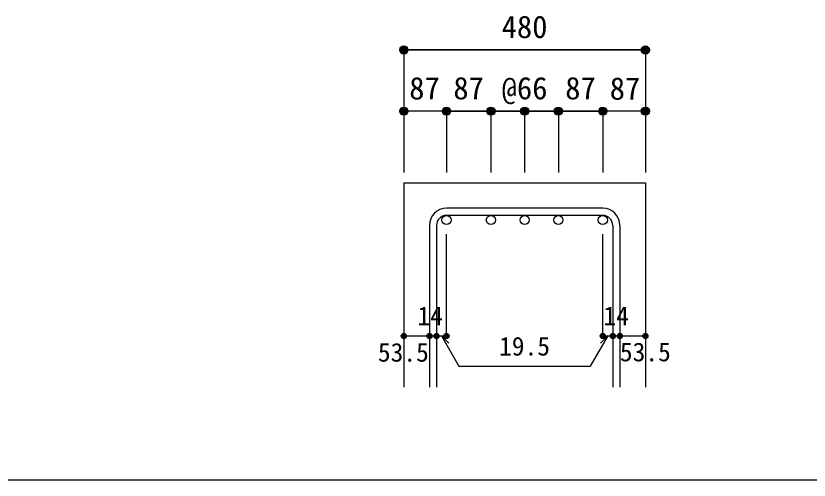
# Model space of a CAD drawing. Units: millimetres at full size, sheet at 1:20. Extents: x -3982 to 3969, y -2797 to 2801.
# Drawn here: x -628 to 925, y -2797 to -1888 of the extents above; entities that cross this region are included whole.
import ezdxf
from ezdxf.enums import TextEntityAlignment as Align

# ---------------------------------------------------------------- set-up
doc = ezdxf.new("R2010")
doc.units = ezdxf.units.MM
doc.header["$LTSCALE"] = 20
doc.header["$PDMODE"] = 32
doc.header["$PDSIZE"] = 10
for name, color, linetype in [('6-1_躯体線', 2, 'Continuous'), ('6-5_梁主筋', 7, 'Continuous'), ('6-6_S.T.P.', 7, 'Continuous'), ('6-D_寸法', 4, 'Continuous'), ('F-0_枠', 6, 'Continuous')]:
    doc.layers.add(name, color=color, linetype=linetype)
doc.styles.add('ＭＳ ゴシック', font='')
doc.styles.get('ＭＳ ゴシック').set_extended_font_data('MS Gothic')

msp = doc.modelspace()

# ---------------------------------------------------------------- linework, layer by layer
at = {"layer": '6-1_躯体線'}
for p, q in [((131.79, -2214.67), (131.79, -2614.67)), ((131.79, -2214.67), (604.79, -2214.67)), ((604.79, -2214.67), (604.79, -2614.67))]:
    msp.add_line(p, q, dxfattribs=at)
at = {"layer": '6-5_梁主筋', "color": 3}
for centre in [(215.29, -2287.67), (302.29, -2287.67), (368.29, -2287.67), (434.29, -2287.67), (521.29, -2287.67)]:
    msp.add_circle(centre, 9, dxfattribs=at)
at = {"layer": '6-6_S.T.P.'}
for p, q in [((521.29, -2264.67), (215.29, -2264.67)), ((521.29, -2278.67), (215.29, -2278.67)), ((181.79, -2298.17), (181.79, -2614.67)), ((195.79, -2298.17), (195.79, -2614.67)), ((540.79, -2298.17), (540.79, -2614.67)), ((554.79, -2298.17), (554.79, -2614.67))]:
    msp.add_line(p, q, dxfattribs=at)
for centre, radius, start, end in [((215.29, -2298.17), 33.5, 90, 180), ((521.29, -2298.17), 33.5, 0, 90), ((215.29, -2298.17), 19.5, 90, 180), ((521.29, -2298.17), 19.5, 0, 90)]:
    msp.add_arc(centre, radius, start, end, dxfattribs=at)
at = {"layer": '6-D_寸法'}
for p, q in [((131.79, -1954.67), (131.79, -2074.67)), ((131.79, -1954.67), (604.79, -1954.67)), ((604.79, -1954.67), (131.79, -1954.67)), ((131.79, -1954.67), (604.79, -1954.67)), ((604.79, -1954.67), (604.79, -2074.67)), ((131.79, -2074.67), (131.79, -2194.67)), ((521.29, -2074.67), (131.79, -2074.67)), ((215.29, -2074.67), (215.29, -2194.67)), ((215.29, -2074.67), (302.29, -2074.67)), ((302.29, -2074.67), (302.29, -2194.67)), ((302.29, -2074.67), (368.29, -2074.67)), ((368.29, -2074.67), (368.29, -2194.67)), ((434.29, -2074.67), (434.29, -2194.67)), ((521.29, -2074.67), (521.29, -2194.67)), ((604.79, -2074.67), (529.54, -2074.67)), ((604.79, -2074.67), (604.79, -2194.67)), ((215.29, -2514.67), (215.29, -2315.34)), ((521.29, -2514.67), (521.29, -2315.34)), ((131.79, -2514.67), (181.79, -2514.67)), ((181.79, -2514.67), (215.29, -2514.67)), ((205.54, -2514.67), (219.68, -2528.81)), ((205.54, -2514.67), (239.76, -2573.95)), ((531.04, -2514.67), (496.82, -2573.95)), ((531.04, -2514.67), (516.9, -2528.81)), ((521.29, -2514.67), (604.79, -2514.67)), ((540.79, -2514.67), (554.79, -2514.67)), ((239.76, -2573.95), (496.82, -2573.95))]:
    msp.add_line(p, q, dxfattribs=at)
msp.add_lwpolyline([(368.29, -2074.67), (434.29, -2074.67), (521.29, -2074.67)], dxfattribs=at)
for centre, radius in [((131.79, -1954.67), 8), ((131.79, -1954.67), 7.2), ((131.79, -1954.67), 6.4), ((131.79, -1954.67), 5.6), ((131.79, -1954.67), 4.8), ((131.79, -1954.67), 4), ((131.79, -1954.67), 3.2), ((131.79, -1954.67), 2.4), ((131.79, -1954.67), 1.6), ((131.79, -1954.67), 0.8), ((604.79, -1954.67), 8), ((604.79, -1954.67), 7.2), ((604.79, -1954.67), 6.4), ((604.79, -1954.67), 5.6), ((604.79, -1954.67), 4.8), ((604.79, -1954.67), 4), ((604.79, -1954.67), 3.2), ((604.79, -1954.67), 2.4), ((604.79, -1954.67), 1.6), ((604.79, -1954.67), 0.8), ((131.79, -2074.67), 8), ((131.79, -2074.67), 7.2), ((131.79, -2074.67), 6.4), ((131.79, -2074.67), 5.6), ((131.79, -2074.67), 4.8), ((131.79, -2074.67), 4), ((131.79, -2074.67), 3.2), ((131.79, -2074.67), 2.4), ((131.79, -2074.67), 1.6), ((131.79, -2074.67), 0.8), ((215.29, -2074.67), 8), ((215.29, -2074.67), 7.2), ((215.29, -2074.67), 6.4), ((215.29, -2074.67), 5.6), ((215.29, -2074.67), 4.8), ((215.29, -2074.67), 4), ((215.29, -2074.67), 3.2), ((215.29, -2074.67), 2.4), ((215.29, -2074.67), 1.6), ((215.29, -2074.67), 0.8), ((302.29, -2074.67), 8), ((302.29, -2074.67), 7.2), ((302.29, -2074.67), 6.4), ((302.29, -2074.67), 5.6), ((302.29, -2074.67), 4.8), ((302.29, -2074.67), 4), ((302.29, -2074.67), 3.2), ((302.29, -2074.67), 2.4), ((302.29, -2074.67), 1.6), ((302.29, -2074.67), 0.8), ((368.29, -2074.67), 8), ((368.29, -2074.67), 7.2), ((368.29, -2074.67), 6.4), ((368.29, -2074.67), 5.6), ((368.29, -2074.67), 4.8), ((368.29, -2074.67), 4), ((368.29, -2074.67), 3.2), ((368.29, -2074.67), 2.4), ((368.29, -2074.67), 1.6), ((368.29, -2074.67), 0.8), ((434.29, -2074.67), 8), ((434.29, -2074.67), 7.2), ((434.29, -2074.67), 6.4), ((434.29, -2074.67), 5.6), ((434.29, -2074.67), 4.8), ((434.29, -2074.67), 4), ((434.29, -2074.67), 3.2), ((434.29, -2074.67), 2.4), ((434.29, -2074.67), 1.6), ((434.29, -2074.67), 0.8), ((521.29, -2074.67), 8), ((521.29, -2074.67), 7.2), ((521.29, -2074.67), 6.4), ((521.29, -2074.67), 5.6), ((521.29, -2074.67), 4.8), ((521.29, -2074.67), 4), ((521.29, -2074.67), 3.2), ((521.29, -2074.67), 2.4), ((521.29, -2074.67), 1.6), ((521.29, -2074.67), 0.8), ((604.79, -2074.67), 8), ((604.79, -2074.67), 7.2), ((604.79, -2074.67), 6.4), ((604.79, -2074.67), 5.6), ((604.79, -2074.67), 4.8), ((604.79, -2074.67), 4), ((604.79, -2074.67), 3.2), ((604.79, -2074.67), 2.4), ((604.79, -2074.67), 1.6), ((604.79, -2074.67), 0.8), ((131.79, -2514.67), 4), ((131.79, -2514.67), 3.6), ((131.79, -2514.67), 3.2), ((131.79, -2514.67), 2.8), ((131.79, -2514.67), 2.4), ((131.79, -2514.67), 2), ((131.79, -2514.67), 1.6), ((131.79, -2514.67), 1.2), ((131.79, -2514.67), 0.8), ((131.79, -2514.67), 0.4), ((181.79, -2514.67), 4), ((181.79, -2514.67), 3.6), ((181.79, -2514.67), 3.2), ((181.79, -2514.67), 2.8), ((181.79, -2514.67), 2.4), ((181.79, -2514.67), 2), ((181.79, -2514.67), 1.6), ((181.79, -2514.67), 1.2), ((181.79, -2514.67), 0.8), ((181.79, -2514.67), 0.4), ((195.79, -2514.67), 4), ((195.79, -2514.67), 3.6), ((195.79, -2514.67), 3.2), ((195.79, -2514.67), 2.8), ((195.79, -2514.67), 2.4), ((195.79, -2514.67), 2), ((195.79, -2514.67), 1.6), ((195.79, -2514.67), 1.2), ((195.79, -2514.67), 0.8), ((195.79, -2514.67), 0.4), ((215.29, -2514.67), 4), ((215.29, -2514.67), 3.6), ((215.29, -2514.67), 3.2), ((215.29, -2514.67), 2.8), ((215.29, -2514.67), 2.4), ((215.29, -2514.67), 2), ((215.29, -2514.67), 1.6), ((215.29, -2514.67), 1.2), ((215.29, -2514.67), 0.8), ((215.29, -2514.67), 0.4), ((521.29, -2514.67), 4), ((521.29, -2514.67), 3.6), ((521.29, -2514.67), 3.2), ((521.29, -2514.67), 2.8), ((521.29, -2514.67), 2.4), ((521.29, -2514.67), 2), ((521.29, -2514.67), 1.6), ((521.29, -2514.67), 1.2), ((521.29, -2514.67), 0.8), ((521.29, -2514.67), 0.4), ((540.79, -2514.67), 4), ((540.79, -2514.67), 3.6), ((540.79, -2514.67), 3.2), ((540.79, -2514.67), 2.8), ((540.79, -2514.67), 2.4), ((540.79, -2514.67), 2), ((540.79, -2514.67), 1.6), ((540.79, -2514.67), 1.2), ((540.79, -2514.67), 0.8), ((540.79, -2514.67), 0.4), ((554.79, -2514.67), 4), ((554.79, -2514.67), 3.6), ((554.79, -2514.67), 3.2), ((554.79, -2514.67), 2.8), ((554.79, -2514.67), 2.4), ((554.79, -2514.67), 2), ((554.79, -2514.67), 1.6), ((554.79, -2514.67), 1.2), ((554.79, -2514.67), 0.8), ((554.79, -2514.67), 0.4), ((604.79, -2514.67), 4), ((604.79, -2514.67), 3.6), ((604.79, -2514.67), 3.2), ((604.79, -2514.67), 2.8), ((604.79, -2514.67), 2.4), ((604.79, -2514.67), 2), ((604.79, -2514.67), 1.6), ((604.79, -2514.67), 1.2), ((604.79, -2514.67), 0.8), ((604.79, -2514.67), 0.4)]:
    msp.add_circle(centre, radius, dxfattribs=at)
at = {"layer": '6-D_寸法', "color": 7}
for p in [(131.79, -1954.67), (604.79, -1954.67), (131.79, -2074.67), (215.29, -2074.67), (302.29, -2074.67), (368.29, -2074.67), (368.29, -2074.67), (434.29, -2074.67), (521.29, -2074.67), (604.79, -2074.67), (131.79, -2514.67), (181.79, -2514.67), (195.79, -2514.67), (215.29, -2514.67), (521.29, -2514.67), (540.79, -2514.67), (554.79, -2514.67), (604.79, -2514.67)]:
    msp.add_point(p, dxfattribs=at)
at = {"layer": 'F-0_枠'}
msp.add_line((3969.4, -2796.83), (-3981.92, -2796.83), dxfattribs=at)

# ---------------------------------------------------------------- texts
at = {"layer": '6-D_寸法', "style": 'ＭＳ ゴシック'}
for s, height, p in [('480', 43.99, (323.29, -1944.67)), ('87', 43.99, (142.36, -2064.91)), ('87', 43.99, (228.79, -2064.67)), ('@66', 43.99, (323.29, -2064.67)), ('87', 43.99, (447.79, -2064.67)), ('87', 43.99, (534.9, -2065.39)), ('14', 36.66, (158.48, -2504.6)), ('14', 36.66, (522.4, -2504.67)), ('53.5', 36.66, (81.01, -2575.93)), ('19.5', 36.66, (318.29, -2563.95)), ('53.5', 36.66, (554.78, -2575.22))]:
    msp.add_text(s, height=height, dxfattribs=at).set_placement(p, align=Align.BOTTOM_LEFT)

doc.saveas('drawing.dxf')
